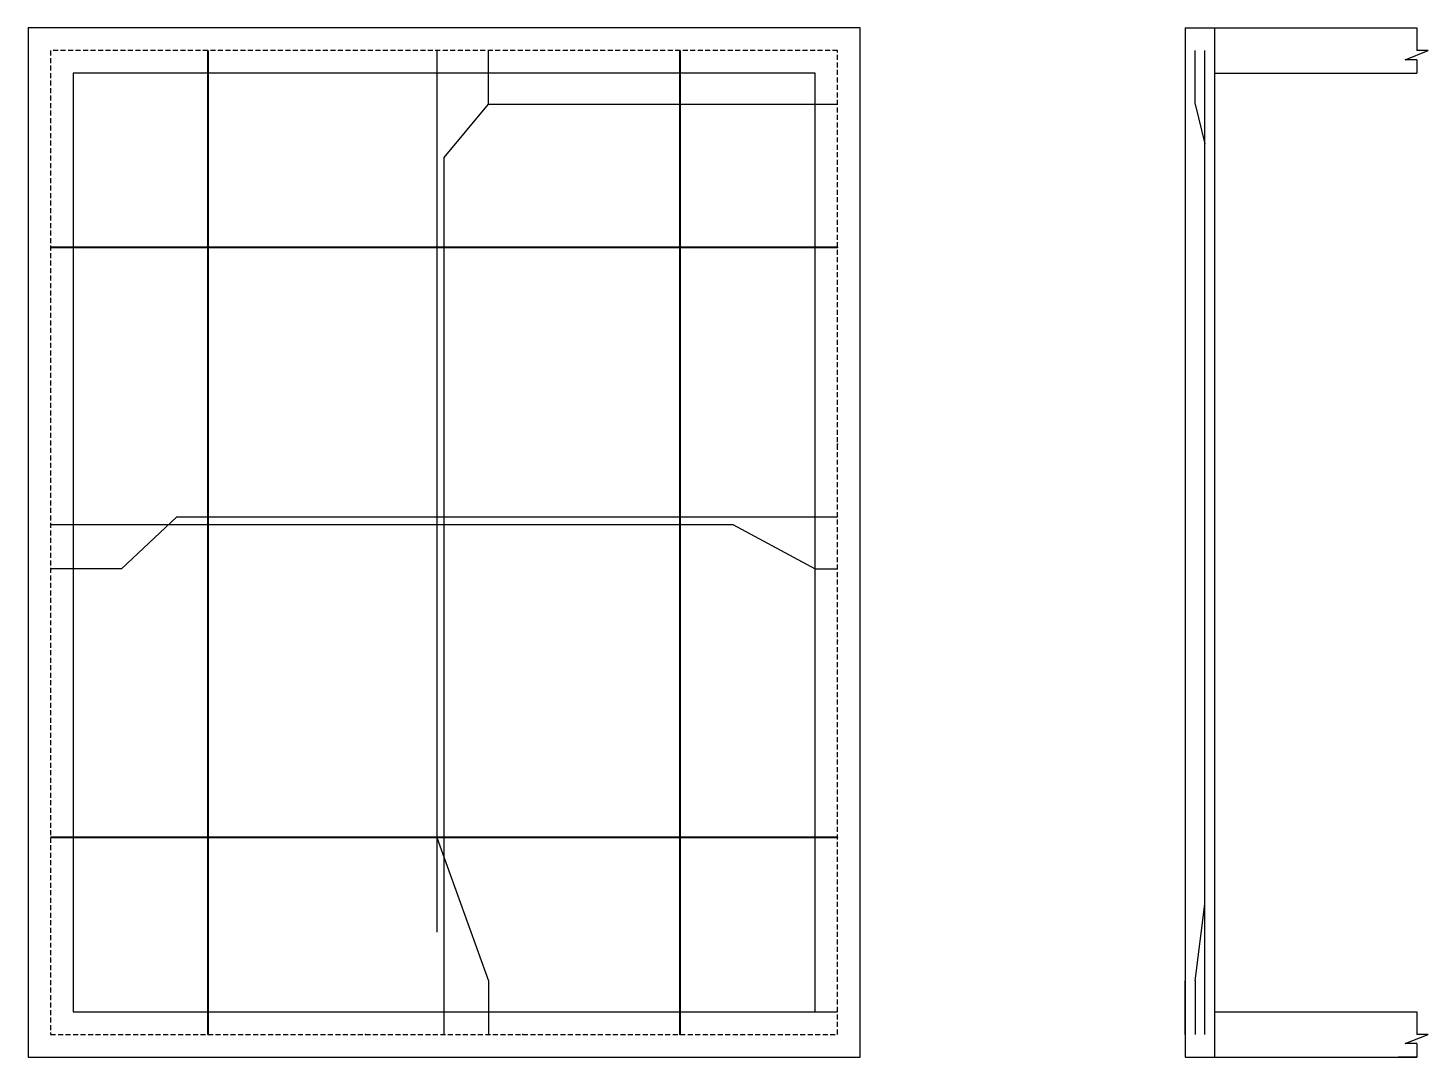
# Model space of a CAD drawing. Header units: millimetres. Extents: x 40145 to 205557, y -151835 to 42548.
# Drawn here: x 198442 to 205557, y 28750 to 33980 of the extents above; entities that cross this region are included whole.
import ezdxf

# ---------------------------------------------------------------- set-up
doc = ezdxf.new("R2010")
doc.units = ezdxf.units.MM
doc.linetypes.add('ACAD_ISO02W100', pattern=[15, 12, -3])
doc.linetypes.add('DASHEDX2', pattern=[38.1, 25.4, -12.7])
doc.layers.add('DOTTED', color=7, linetype='Continuous')
doc.layers.add('Layer2', color=7, linetype='ACAD_ISO02W100')

msp = doc.modelspace()

# ---------------------------------------------------------------- linework, layer by layer
for p, q in [((202671.68172, 33979.72103), (198441.68172, 33979.72103)), ((198441.68172, 33979.72103), (198441.68172, 28749.72103)), ((202671.68172, 28864.72103), (202671.68172, 33979.72103)), ((202441.68172, 33749.72103), (198671.68172, 33749.72103)), ((198671.68172, 33749.72103), (198671.68172, 28979.72103)), ((202441.68172, 28979.72103), (202441.68172, 33749.72103)), ((198671.68172, 28979.72103), (202441.68172, 28979.72103)), ((198441.68172, 28749.72103), (202671.68172, 28749.72103))]:
    msp.add_line(p, q)
at = {"layer": 'DOTTED', "linetype": 'DASHEDX2'}
for p, q in [((202556.68172, 33864.72103), (198556.68172, 33864.72103)), ((198556.68172, 33864.72103), (198556.68172, 28864.72103)), ((202556.68172, 28864.72103), (202556.68172, 33864.72103)), ((198556.68172, 28864.72103), (202556.68172, 28864.72103))]:
    msp.add_line(p, q, dxfattribs=at)
at = {"layer": 'Layer2', "linetype": 'ByBlock'}
for p, q in [((204323.57054, 33979.72103), (205499.7726, 33979.72103)), ((204323.57054, 33979.72103), (204323.57054, 28749.72103)), ((204473.57054, 28749.72103), (204473.57054, 33979.72103)), ((205499.7726, 33979.72103), (205499.7726, 33864.72103)), ((205499.7726, 33979.72103), (205499.7726, 33864.72103)), ((200519.05692, 33864.72103), (200519.05692, 29384.35007)), ((200781.51702, 33593.33754), (200781.51702, 33864.72103)), ((204373.57054, 33593.33754), (204373.57054, 33864.72103)), ((204423.57054, 28864.72103), (204423.57054, 33864.72103)), ((205440.61278, 33818.72546), (205557.30354, 33864.72103)), ((205499.7726, 33818.72546), (205440.61278, 33818.72546)), ((205557.30354, 33864.72103), (205499.7726, 33864.72103)), ((205499.7726, 33818.72546), (205499.7726, 33749.72103)), ((205499.7726, 33818.72546), (205499.7726, 33749.72103)), ((204473.57054, 33749.72103), (205499.7726, 33749.72103)), ((200556.68172, 33321.95405), (200781.51702, 33593.33754)), ((200781.51702, 33593.33754), (202556.68172, 33593.33754)), ((204373.57054, 33593.33754), (204423.57054, 33391.70696)), ((200556.68172, 28864.72103), (200556.68172, 33321.95405)), ((198556.68172, 31455.37913), (202024.17245, 31455.37913)), ((199195.84917, 31493.00392), (198916.09827, 31230.54382)), ((202556.68172, 31493.00392), (199195.84917, 31493.00392)), ((202024.17245, 31455.37913), (202441.68172, 31230.10328)), ((198916.09827, 31230.54382), (198556.68172, 31230.54382)), ((202441.68172, 31230.10328), (202556.68172, 31230.10328)), ((200519.05692, 29864.72103), (200781.51702, 29136.72103)), ((204373.57054, 29136.72103), (204423.57054, 29526.38147)), ((200781.51702, 29136.72103), (200781.51702, 28864.72103)), ((204323.57054, 28864.72103), (204323.57054, 29136.72103)), ((204373.57054, 29136.72103), (204373.57054, 28864.72103)), ((202441.68172, 28979.72103), (202556.68172, 28979.72103)), ((204473.57054, 28979.72103), (205499.7726, 28979.72103)), ((205499.7726, 28979.72103), (205499.7726, 28864.72103)), ((202671.68172, 28749.72103), (202671.68172, 28864.72103)), ((205440.61278, 28818.72546), (205557.30354, 28864.72103)), ((205499.7726, 28818.72546), (205440.61278, 28818.72546)), ((205557.30354, 28864.72103), (205499.7726, 28864.72103)), ((205499.7726, 28818.72546), (205499.7726, 28749.72103)), ((204323.57054, 28749.72103), (205499.7726, 28749.72103)), ((204323.57054, 28749.72103), (204473.57054, 28749.72103)), ((205499.7726, 28749.72103), (205405.53012, 28749.72103))]:
    msp.add_line(p, q, dxfattribs=at)
at = {"layer": 'Layer2', "linetype": 'ByBlock', "lineweight": 40}
for p, q in [((199356.68172, 28864.72103), (199356.68172, 33864.72103)), ((201756.68172, 28864.72103), (201756.68172, 33864.72103)), ((202556.68172, 32864.72103), (198556.68172, 32864.72103)), ((202556.68172, 29864.72103), (198556.68172, 29864.72103))]:
    msp.add_line(p, q, dxfattribs=at)
at = {"layer": 'Layer2', "linetype": 'ByBlock'}
for p in [(202556.68172, 32864.72103), (202556.68172, 31864.72103), (202556.68172, 30864.72103), (202556.68172, 29864.72103), (199356.68172, 28864.72103), (200156.68172, 28864.72103), (200956.68172, 28864.72103), (201756.68172, 28864.72103)]:
    msp.add_point(p, dxfattribs=at)

doc.saveas('drawing.dxf')
